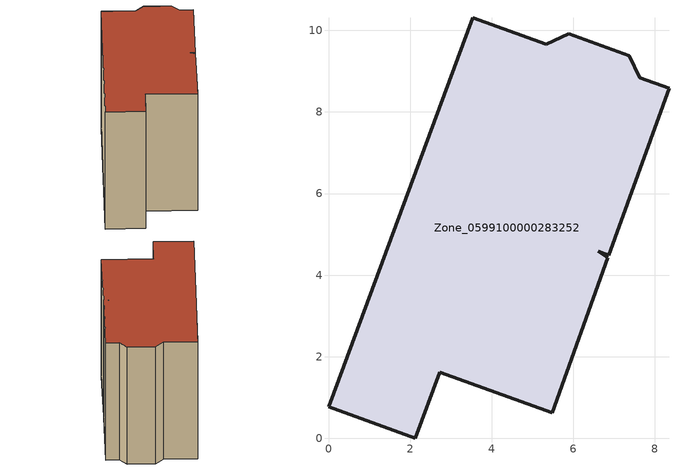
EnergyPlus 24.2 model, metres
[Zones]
Zone_0599100000283252
 floor ground (C_G): 8.35,8.57 6.87,4.49 6.61,4.59 6.85,4.43 5.48,0.63 2.73,1.62 2.13,0 0,0.77 3.54,10.31 5.34,9.66 5.89,9.92 7.37,9.38 7.63,8.83 z0
 wall outside (C_F): 0,0.77 2.13,0 2.73,1.62 5.48,0.63 6.85,4.43 6.61,4.59 6.87,4.49 8.35,8.57 7.63,8.83 7.37,9.38 5.89,9.92 5.34,9.66 3.54,10.31 0,0.77 z0:7.8
 roof outside (C_R): 5.48,0.63 6.85,4.43 6.61,4.59 6.87,4.49 8.35,8.57 7.63,8.83 7.37,9.38 5.89,9.92 5.34,9.66 3.54,10.31 0,0.77 2.13,0 2.73,1.62 z7.8
[BUILDING]
Pand.0599100000283252: North Axis=0; Terrain=City; Loads Convergence Tolerance Value=0.04; Temperature Convergence Tolerance Value=0.4; Solar Distribution=FullExterior; Maximum Number of Warmup Days=25; Minimum Number of Warmup Days=1
[Site:Location]
Rotterdam.The.Hague.AP_ZH_NLD Design_Conditions: Latitude=51.96; Longitude=4.45; Time Zone=1; Elevation=-4.5
[SITE:GROUNDTEMPERATURE:BUILDINGSURFACE]
18, 18, 18, 18, 18, 18, 18, 18, 18, 18, 18, 18
[MATERIAL] Thermal Absorptance=0.9; Solar Absorptance=0.7; Visible Absorptance=0.7
Name | Roughness | Thickness | Conductivity | Density | Specific Heat
G.TC.1946 | MediumSmooth | 0.15 | 1 | 540 | 1210
F.TC.1946 | Rough | 0.3 | 0.857143 | 1920 | 840
R.TC.1946 | MediumRough | 0.2 | 0.909091 | 1500 | 1000
[CONSTRUCTION]
C_G: G.TC.1946
C_F: F.TC.1946
C_R: R.TC.1946
[ZONE]
Zone_0599100000283252: Type=1; Multiplier=1; Ceiling Height=Autocalculate; Volume=Autocalculate; Floor Area=autocalculate; Part of Total Floor Area=Yes
[ZONEINFILTRATION:DESIGNFLOWRATE]
Infil_Zone_0599100000283252: Zone or ZoneList or Space or SpaceList=Zone_0599100000283252; Schedule=AlwaysOn; Design Flow Rate Calculation Method=Flow/Area; Flow Rate per Floor Area=0.003; Constant Term Coefficient=1; Temperature Term Coefficient=0; Velocity Term Coefficient=0; Velocity Squared Term Coefficient=0
[HVACTEMPLATE:ZONE:IDEALLOADSAIRSYSTEM]
Zone_0599100000283252: Maximum Heating Supply Air Temperature=50; Minimum Cooling Supply Air Temperature=13; Maximum Heating Supply Air Humidity Ratio=0.0156; Minimum Cooling Supply Air Humidity Ratio=0.0077; Heating Limit=NoLimit; Cooling Limit=NoLimit; Dehumidification Control Type=ConstantSensibleHeatRatio; Cooling Sensible Heat Ratio=0.7; Dehumidification Setpoint=60; Humidification Control Type=None; Humidification Setpoint=30; Outdoor Air Method=None; Outdoor Air Flow Rate per Person=0.00944; Outdoor Air Flow Rate per Zone Floor Area=0; Outdoor Air Flow Rate per Zone=0; Demand Controlled Ventilation Type=None; Outdoor Air Economizer Type=NoEconomizer; Heat Recovery Type=None; Sensible Heat Recovery Effectiveness=0.7; Latent Heat Recovery Effectiveness=0.65
[ZONECONTROL:THERMOSTAT]
ThermostatControl_Zone_0599100000283252: Zone or ZoneList=Zone_0599100000283252; Control Type Schedule=DualSetpointControlType; Control 1=Thermostat_Zone_0599100000283252; Temperature Difference Between Cutout And Setpoint=0
[THERMOSTATSETPOINT:DUALSETPOINT]
Thermostat_Zone_0599100000283252: Heating Setpoint Temperature Schedule=HeatingSetpoint_Zone_0599100000283252; Cooling Setpoint Temperature Schedule=CoolingSetpoint_Zone_0599100000283252
[SCHEDULE:COMPACT]
HeatingSetpoint_Zone_0599100000283252: Through: 12/31, For: AllDays, Until: 24:00, 21
CoolingSetpoint_Zone_0599100000283252: Through: 12/31, For: AllDays, Until: 24:00, 24
DualSetpointControlType: Through: 12/31, For: AllDays, Until: 24:00, 4
AlwaysOn: Through: 12/31, For: AllDays, Until: 24:00, 1
